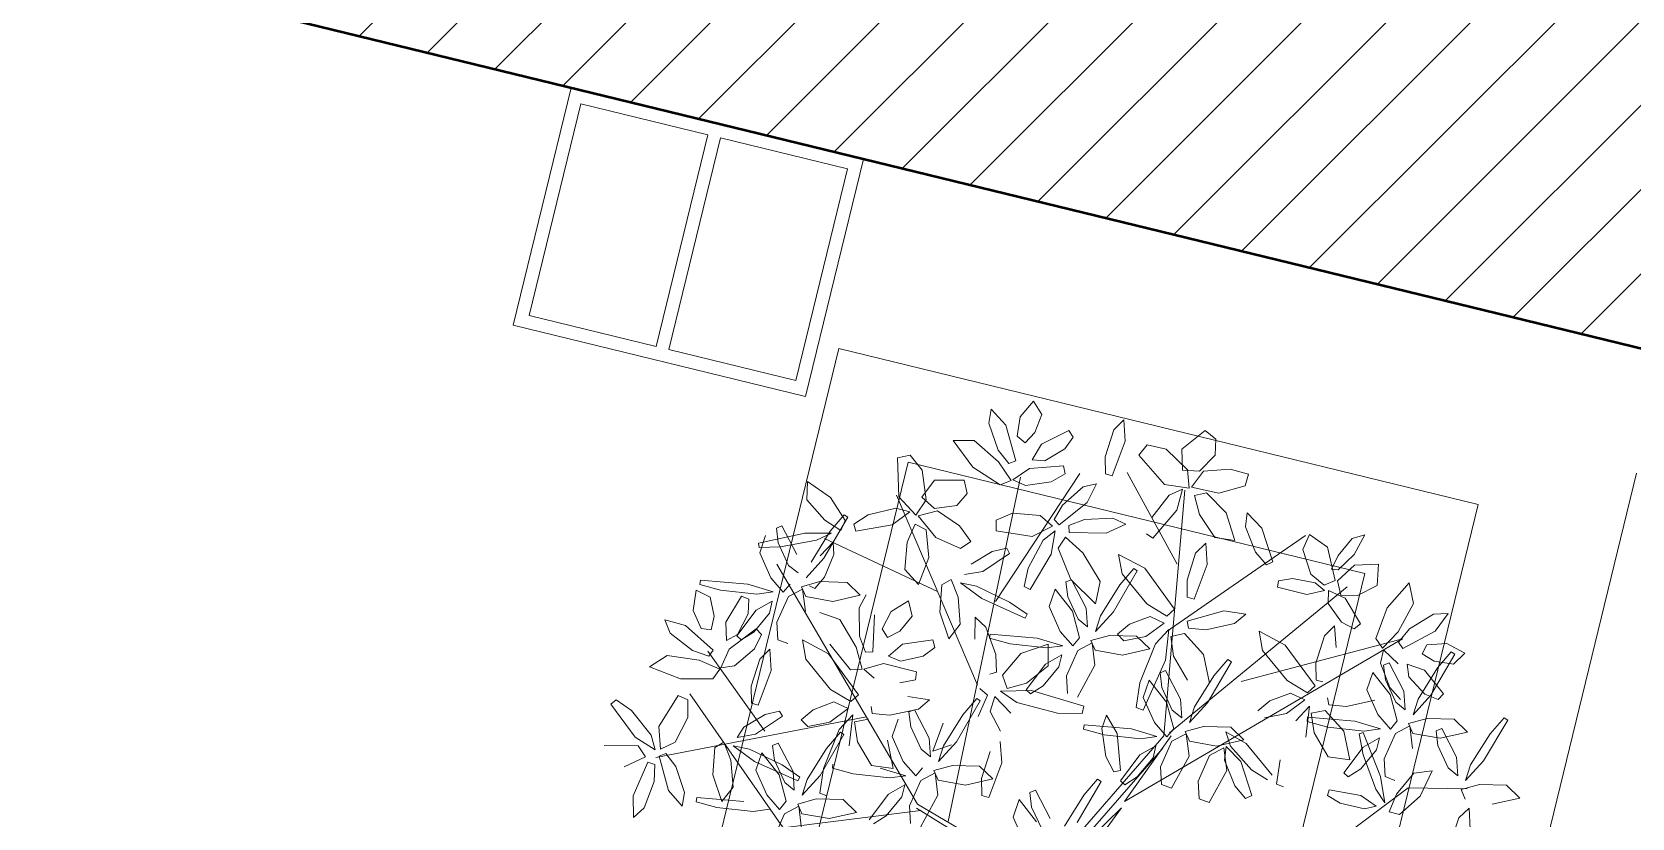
# Model space of a CAD drawing. Header units: millimetres. Extents: x 4980 to 19099, y 3891 to 5773.
# Drawn here: x 10908.8 to 10993.9, y 5067.3 to 5109.1 of the extents above; entities that cross this region are included whole.
import ezdxf

# ---------------------------------------------------------------- set-up
doc = ezdxf.new("R2010")
doc.units = ezdxf.units.MM
for name, color, linetype, lineweight in [('a duvar', 84, 'Continuous', 50), ('no3_ahşap gorunus on kalın', 34, 'Continuous', 20), ('no3_duvar tarama', 253, 'Continuous', 9), ('no3_ölçü tefriş', 252, 'Continuous', 0), ('Poltroncine_Stift_Nr__1', 1, 'Continuous', 20)]:
    doc.layers.add(name, color=color, linetype=linetype, lineweight=lineweight)

# ---------------------------------------------------------------- blocks, each defined once
blk = doc.blocks.new('edc')
at = {"layer": 'Poltroncine_Stift_Nr__1', "linetype": 'Continuous'}
blk.add_line((-455267.72, -965869.832), (-455267.72, -966030.174), dxfattribs=at)
blk = doc.blocks.new('4535353')
at = {"color": 5}
for p, q in [((9628.579, 2179.397), (9628.579, 2167.797)), ((9629.279, 2179.397), (9629.279, 2167.797))]:
    blk.add_line(p, q, dxfattribs=at)
blk.add_lwpolyline([(9620.929, 2180.097), (9636.929, 2180.097), (9636.929, 2167.097), (9620.929, 2167.097), (9620.929, 2180.097)], close=True, dxfattribs=at)
for points in [[(9628.579, 2167.797), (9621.629, 2167.797), (9621.629, 2179.397), (9628.579, 2179.397)], [(9629.279, 2179.397), (9636.229, 2179.397), (9636.229, 2167.797), (9629.279, 2167.797)]]:
    blk.add_lwpolyline(points, dxfattribs=at)
blk = doc.blocks.new('asdsdzfsd')
at = {"layer": 'no3_duvar tarama'}
h = blk.add_hatch(dxfattribs=at)
h.set_pattern_fill('ANSI31', color=256, style=0)
h.set_pattern_definition([(45, (-467.3525, 13840.0737), (-2.245064, 2.245064), [])])
h.paths.add_polyline_path([(6305.348, 3051.893), (6309.131, 3067.439), (6332.45, 3061.764), (6331.977, 3059.821), (6470.923, 3026.009), (6471.395, 3027.952), (6494.81, 3022.255), (6490.325, 3003.788), (6486.68, 3004.675), (6485.246, 2999.879), (6481.459, 2998.351), (6465.478, 2963.546), (6454.88, 2966.131), (6382.607, 2983.758), (6309.66, 3001.549), (6309.974, 3045.613), (6306.571, 3046.385), (6307.707, 3051.353)])
at = {"layer": 'a duvar'}
blk.add_lwpolyline([(6305.348, 3051.893), (6309.131, 3067.439), (6332.45, 3061.764), (6331.977, 3059.821), (6470.923, 3026.009), (6471.395, 3027.952), (6494.81, 3022.255), (6490.325, 3003.788), (6486.68, 3004.675), (6485.246, 2999.879), (6481.459, 2998.351), (6465.478, 2963.546), (6454.88, 2966.131), (6382.607, 2983.758), (6309.66, 3001.549), (6309.974, 3045.613), (6306.571, 3046.385), (6307.707, 3051.353), (6305.348, 3051.893)], dxfattribs=at)
at = {"rotation": 346.2933860454656}
blk.add_blockref('4535353', (-3529.49, 3157.277), dxfattribs=at)
blk = doc.blocks.new('p34')
at = {"color": 68}
for p, q in [((1694.211, -14121.641), (1693.807, -14119.884)), ((1694.626, -14121.385), (1696.025, -14119.712)), ((1696.316, -14119.918), (1695.95, -14120.849)), ((1696.025, -14119.712), (1696.316, -14119.918)), ((1695.95, -14120.849), (1694.933, -14122.183)), ((1692.951, -14121.176), (1693.734, -14122.154)), ((1693.734, -14122.154), (1694.211, -14121.641)), ((1694.222, -14122.572), (1694.626, -14121.385)), ((1698.209, -14122.976), (1698.443, -14121.227)), ((1698.443, -14121.227), (1699.246, -14122.005)), ((1700.445, -14121.879), (1701.061, -14121.423)), ((1701.061, -14121.423), (1701.022, -14122.574)), ((1690.45, -14122.307), (1691.557, -14122.016)), ((1691.074, -14122.734), (1690.45, -14122.307)), ((1691.557, -14122.016), (1693.491, -14122.355)), ((1693.491, -14122.355), (1693.461, -14122.731)), ((1694.933, -14122.183), (1694.222, -14122.572)), ((1694.323, -14122.844), (1695.467, -14122.467)), ((1695.467, -14122.467), (1697.314, -14123.072)), ((1699.246, -14122.005), (1699.411, -14123.716)), ((1699.815, -14123.25), (1700.445, -14121.879)), ((1692.571, -14122.915), (1691.074, -14122.734)), ((1692.288, -14123.78), (1693.95, -14122.86)), ((1693.461, -14122.731), (1692.571, -14122.915)), ((1694.164, -14123.17), (1693.613, -14123.859)), ((1693.95, -14122.86), (1694.164, -14123.17)), ((1694.861, -14123.512), (1694.323, -14122.844)), ((1697.314, -14123.072), (1697.217, -14123.63)), ((1698.616, -14124.664), (1698.209, -14122.976)), ((1699.734, -14124.16), (1699.815, -14123.25)), ((1701.022, -14122.574), (1700.103, -14124.31)), ((1701.061, -14123.421), (1701.893, -14122.78)), ((1701.124, -14123.956), (1701.061, -14123.421)), ((1701.893, -14122.78), (1702.978, -14122.672)), ((1702.978, -14122.672), (1702.802, -14123.489)), ((1703.326, -14122.803), (1703.296, -14123.94)), ((1703.555, -14122.777), (1703.326, -14122.803)), ((1703.945, -14125.271), (1703.555, -14122.777)), ((1691.641, -14124.685), (1692.288, -14123.78)), ((1693.613, -14123.859), (1692.377, -14124.635)), ((1696.306, -14123.858), (1694.861, -14123.512)), ((1697.217, -14123.63), (1696.306, -14123.858)), ((1699.411, -14123.716), (1699.2, -14124.897)), ((1700.103, -14124.31), (1699.734, -14124.16)), ((1701.874, -14123.928), (1701.124, -14123.956)), ((1702.802, -14123.489), (1701.874, -14123.928)), ((1703.296, -14123.94), (1703.547, -14125.868)), ((1692.377, -14124.635), (1691.641, -14124.685)), ((1699.286, -14124.939), (1700.349, -14125.122)), ((1700.349, -14125.122), (1701.751, -14126.266)), ((1700.764, -14124.872), (1701.712, -14124.614)), ((1701.221, -14125.379), (1700.764, -14124.872)), ((1701.712, -14124.614), (1703.257, -14125.099)), ((1703.257, -14125.099), (1703.184, -14125.512)), ((1692.049, -14125.343), (1692.018, -14126.48)), ((1692.278, -14125.317), (1692.049, -14125.343)), ((1692.667, -14127.812), (1692.278, -14125.317)), ((1693.644, -14125.86), (1692.385, -14126.661)), ((1695.087, -14125.618), (1693.644, -14125.86)), ((1695.477, -14126.027), (1695.087, -14125.618)), ((1701.13, -14125.352), (1700.98, -14125.63)), ((1700.98, -14125.63), (1701.55, -14126.177)), ((1702.703, -14126.023), (1701.13, -14125.352)), ((1702.428, -14125.664), (1701.221, -14125.379)), ((1703.184, -14125.512), (1702.428, -14125.664)), ((1703.547, -14125.868), (1703.869, -14126.683)), ((1703.869, -14126.683), (1703.945, -14125.271)), ((1705.716, -14125.489), (1704.572, -14126.373)), ((1706.689, -14125.575), (1705.716, -14125.489)), ((1706.194, -14125.302), (1705.982, -14125.394)), ((1705.982, -14125.394), (1706.287, -14126.49)), ((1707.299, -14127.572), (1706.194, -14125.302)), ((1692.018, -14126.48), (1692.27, -14128.408)), ((1692.385, -14126.661), (1693.274, -14127.065)), ((1693.274, -14127.065), (1694.647, -14126.612)), ((1701.524, -14126.619), (1700.696, -14126.424)), ((1701.751, -14126.266), (1701.524, -14126.619)), ((1701.55, -14126.177), (1702.731, -14126.754)), ((1703.383, -14126.748), (1702.703, -14126.023)), ((1702.731, -14126.754), (1703.383, -14126.748)), ((1704.572, -14126.373), (1703.983, -14127.201)), ((1706.464, -14126.322), (1705.435, -14127.14)), ((1706.287, -14126.49), (1707.094, -14128.259)), ((1707.203, -14126.043), (1706.464, -14126.322)), ((1707.389, -14126.297), (1707.203, -14126.043)), ((1701.457, -14127.525), (1702.356, -14127.25)), ((1702.356, -14127.25), (1703.816, -14127.522)), ((1703.816, -14127.522), (1704.388, -14128.161)), ((1703.983, -14127.201), (1704.488, -14127.457)), ((1705.435, -14127.14), (1705.16, -14127.731)), ((1692.27, -14128.408), (1692.591, -14129.223)), ((1704.388, -14128.161), (1703.265, -14128.596)), ((1704.492, -14128.078), (1704.044, -14128.424)), ((1704.044, -14128.424), (1704.133, -14129.884)), ((1704.987, -14128.966), (1704.492, -14128.078)), ((1704.632, -14128.476), (1704.57, -14128.785)), ((1705.009, -14128.198), (1706.251, -14128.874)), ((1703.386, -14129.355), (1703.285, -14130.469))]:
    blk.add_line(p, q, dxfattribs=at)
at = {"color": 44}
for p, q in [((1694.436, -14137.067), (1688.808, -14122.302)), ((1698.592, -14133.078), (1693.838, -14122.703)), ((1691.802, -14130.168), (1697.552, -14123.652)), ((1696.572, -14127.998), (1699.979, -14124.041)), ((1694.72, -14136.809), (1705.34, -14126.519)), ((1705.965, -14135.169), (1707.275, -14128.65)), ((1701.623, -14138.41), (1710.428, -14131.837)), ((1692.198, -14143.891), (1694.497, -14136.818)), ((1692.508, -14144.125), (1694.72, -14136.809)), ((1694.199, -14138.612), (1712.916, -14138.004)), ((1706.176, -14138.29), (1713.856, -14141.038)), ((1710.391, -14147.209), (1714.509, -14143.47)), ((1692.412, -14144.474), (1697.09, -14147.395)), ((1700.697, -14148.791), (1692.412, -14144.474)), ((1692.508, -14144.125), (1701.348, -14148.674)), ((1697.09, -14147.395), (1692.365, -14145.451)), ((1701.348, -14148.674), (1714.309, -14146.676)), ((1701.444, -14149.067), (1697.468, -14147.471)), ((1709.373, -14159.799), (1697.468, -14147.471)), ((1706.751, -14147.489), (1713.483, -14153.476)), ((1701.586, -14148.938), (1711.355, -14156.272)), ((1705.13, -14151.986), (1709.373, -14159.799)), ((1697.633, -14158.576), (1701.75, -14161.968)), ((1701.75, -14161.968), (1702.441, -14165.013))]:
    blk.add_line(p, q, dxfattribs=at)
at = {"color": 66}
for p, q in [((1699.2, -14124.897), (1698.616, -14124.664)), ((1699.567, -14125.617), (1699.286, -14124.939)), ((1700.696, -14126.424), (1699.567, -14125.617)), ((1694.647, -14126.612), (1695.477, -14126.027)), ((1695.413, -14126.554), (1694.872, -14127.859)), ((1695.445, -14127.429), (1695.413, -14126.554)), ((1696.51, -14126.865), (1695.893, -14126.654)), ((1695.893, -14126.654), (1696.293, -14127.563)), ((1697.837, -14126.959), (1698.717, -14126.729)), ((1698.717, -14126.729), (1700.222, -14126.833)), ((1706.106, -14127.429), (1707.389, -14126.297)), ((1695.041, -14129.331), (1695.445, -14127.429)), ((1696.293, -14127.563), (1697.554, -14128.72)), ((1697.432, -14127.802), (1696.51, -14126.865)), ((1697.827, -14127.336), (1697.837, -14126.959)), ((1699.776, -14127.575), (1697.827, -14127.336)), ((1700.867, -14127.227), (1699.776, -14127.575)), ((1700.222, -14126.833), (1700.867, -14127.227)), ((1701.39, -14128.088), (1701.457, -14127.525)), ((1707.641, -14128.944), (1707.299, -14127.572)), ((1709.056, -14127.259), (1708.222, -14128.44)), ((1710.011, -14127.055), (1709.056, -14127.259)), ((1709.476, -14128.448), (1710.011, -14127.055)), ((1694.438, -14128.029), (1693.294, -14128.913)), ((1694.872, -14127.859), (1694.409, -14130.341)), ((1695.411, -14128.115), (1694.438, -14128.029)), ((1694.491, -14129.289), (1695.411, -14128.115)), ((1697.787, -14128.508), (1697.432, -14127.802)), ((1697.554, -14128.72), (1697.787, -14128.508)), ((1707.732, -14128.861), (1705.883, -14128.258)), ((1707.094, -14128.259), (1707.641, -14128.944)), ((1708.222, -14128.44), (1707.903, -14129.405)), ((1708.46, -14129.501), (1709.476, -14128.448)), ((1693.294, -14128.913), (1692.706, -14129.742)), ((1693.21, -14129.997), (1694.491, -14129.289)), ((1695.186, -14128.862), (1694.157, -14129.68)), ((1694.634, -14130.393), (1695.041, -14129.331)), ((1694.829, -14129.969), (1696.111, -14128.837)), ((1695.925, -14128.583), (1695.186, -14128.862)), ((1696.111, -14128.837), (1695.925, -14128.583)), ((1699.551, -14130.874), (1700.797, -14129.224)), ((1700.797, -14129.224), (1701.756, -14128.794)), ((1701.756, -14128.794), (1701.364, -14130.323)), ((1704.57, -14128.785), (1705.276, -14129.141)), ((1705.293, -14130.379), (1704.987, -14128.966)), ((1705.276, -14129.141), (1706.574, -14129.345)), ((1706.251, -14128.874), (1708.67, -14129.595)), ((1707.196, -14129.148), (1706.333, -14128.656)), ((1706.574, -14129.345), (1707.196, -14129.148)), ((1708.746, -14129.378), (1707.732, -14128.861)), ((1708.67, -14129.595), (1708.746, -14129.378)), ((1691.078, -14129.79), (1692.539, -14130.062)), ((1692.539, -14130.062), (1693.111, -14130.701)), ((1692.706, -14129.742), (1693.21, -14129.997)), ((1694.157, -14129.68), (1693.882, -14130.271)), ((1693.882, -14130.271), (1694.829, -14129.969)), ((1697.617, -14129.738), (1697.348, -14130.162)), ((1697.348, -14130.162), (1697.846, -14131.243)), ((1698.284, -14130.237), (1697.617, -14129.738)), ((1707.903, -14129.405), (1708.46, -14129.501)), ((1708.045, -14130.193), (1708.391, -14129.995)), ((1708.844, -14131.988), (1708.045, -14130.193)), ((1708.391, -14129.995), (1709.057, -14130.621)), ((1693.111, -14130.701), (1691.987, -14131.136)), ((1693.214, -14130.618), (1692.766, -14130.964)), ((1692.766, -14130.964), (1692.855, -14132.424)), ((1693.709, -14131.506), (1693.214, -14130.618)), ((1694.606, -14130.798), (1693.732, -14130.738)), ((1693.732, -14130.738), (1694.973, -14131.414)), ((1694.409, -14130.341), (1694.634, -14130.393)), ((1698.948, -14131.205), (1698.284, -14130.237)), ((1699.174, -14132.068), (1699.551, -14130.874)), ((1709.057, -14130.621), (1709.746, -14131.962)), ((1697.846, -14131.243), (1698.783, -14132.024)), ((1698.783, -14132.024), (1698.948, -14131.205)), ((1699.623, -14132.377), (1699.174, -14132.068))]:
    blk.add_line(p, q, dxfattribs=at)
at = {"color": 64}
for p, q in [((1704.133, -14129.884), (1704.797, -14131.22)), ((1696.454, -14131.401), (1694.606, -14130.798)), ((1701.364, -14130.323), (1699.623, -14132.377)), ((1700.821, -14131.648), (1701.878, -14130.272)), ((1703.285, -14130.469), (1702.057, -14131.672)), ((1704.797, -14131.22), (1705.293, -14130.379)), ((1694.015, -14132.919), (1693.709, -14131.506)), ((1694.01, -14132.023), (1694.056, -14131.628)), ((1694.056, -14131.628), (1695.374, -14131.51)), ((1694.973, -14131.414), (1697.392, -14132.135)), ((1695.374, -14131.51), (1697.589, -14131.832)), ((1697.468, -14131.918), (1696.454, -14131.401)), ((1697.392, -14132.135), (1697.468, -14131.918)), ((1697.589, -14131.832), (1698.51, -14132.338)), ((1701.005, -14132.25), (1700.821, -14131.648)), ((1702.057, -14131.672), (1701.005, -14132.25)), ((1701.915, -14132.202), (1702.674, -14131.693)), ((1702.674, -14131.693), (1704.136, -14131.323)), ((1704.136, -14131.323), (1704.878, -14131.515)), ((1710.362, -14131.973), (1712.36, -14131.405)), ((1712.36, -14131.405), (1712.656, -14132.03)), ((1692.855, -14132.424), (1693.519, -14133.76)), ((1695.498, -14131.964), (1695.467, -14133.101)), ((1695.726, -14131.939), (1695.498, -14131.964)), ((1698.51, -14132.338), (1696.87, -14132.551)), ((1697.182, -14132.921), (1698.174, -14132.525)), ((1698.174, -14132.525), (1698.489, -14133.202)), ((1700.676, -14132.987), (1701.027, -14132.343)), ((1701.027, -14132.343), (1701.553, -14133.285)), ((1702.029, -14132.583), (1701.915, -14132.202)), ((1703.958, -14132.208), (1702.029, -14132.583)), ((1702.946, -14133.155), (1703.323, -14132.77)), ((1703.323, -14132.77), (1704.345, -14133.016)), ((1709.726, -14132.729), (1708.844, -14131.988)), ((1709.636, -14133.084), (1710.362, -14131.973)), ((1709.746, -14131.962), (1709.726, -14132.729)), ((1712.656, -14132.03), (1712.029, -14132.843)), ((1693.519, -14133.76), (1694.015, -14132.919)), ((1695.467, -14133.101), (1695.718, -14135.029)), ((1696.131, -14133.945), (1697.182, -14132.921)), ((1699.172, -14133.181), (1698.827, -14133.333)), ((1698.827, -14133.333), (1698.959, -14134.26)), ((1701.553, -14133.285), (1701.542, -14135.094)), ((1701.9, -14134.124), (1702.007, -14133.45)), ((1702.007, -14133.45), (1702.804, -14134.026)), ((1703.439, -14133.722), (1702.946, -14133.155)), ((1704.345, -14133.016), (1705.111, -14133.791)), ((1706.084, -14134.092), (1706.68, -14133.201)), ((1706.68, -14133.201), (1708.13, -14132.973)), ((1708.13, -14132.973), (1709.159, -14133.168)), ((1708.726, -14134.39), (1709.632, -14133.207)), ((1709.159, -14133.168), (1709.009, -14133.807)), ((1709.632, -14133.207), (1710.124, -14134.144)), ((1710.553, -14133.415), (1709.636, -14133.084)), ((1710.218, -14133.955), (1710.642, -14133.163)), ((1712.029, -14132.843), (1710.553, -14133.415)), ((1710.642, -14133.163), (1711.681, -14133.597)), ((1711.681, -14133.597), (1712.048, -14135.141)), ((1696.04, -14135.844), (1696.116, -14134.433)), ((1696.248, -14135.107), (1696.131, -14133.945)), ((1697.652, -14134.445), (1696.248, -14135.107)), ((1698.959, -14134.26), (1699.644, -14135.657)), ((1701.126, -14135.14), (1700.758, -14134.372)), ((1702.436, -14135.243), (1701.9, -14134.124)), ((1702.804, -14134.026), (1703.397, -14135.533)), ((1704.364, -14134.167), (1703.439, -14133.722)), ((1705.111, -14133.791), (1704.364, -14134.167)), ((1707.601, -14134.295), (1706.084, -14134.092)), ((1709.009, -14133.807), (1707.601, -14134.295)), ((1708.476, -14135.818), (1708.726, -14134.39)), ((1710.124, -14134.144), (1709.626, -14135.48)), ((1710.641, -14135.074), (1710.218, -14133.955)), ((1712.824, -14135.418), (1713.963, -14134.069)), ((1713.963, -14134.069), (1714.22, -14135.158)), ((1693.151, -14134.791), (1693.721, -14135.339)), ((1694.874, -14135.185), (1693.301, -14134.514)), ((1695.554, -14135.909), (1694.874, -14135.185)), ((1695.718, -14135.029), (1696.04, -14135.844)), ((1697.887, -14134.65), (1696.743, -14135.534)), ((1698.86, -14134.736), (1697.887, -14134.65)), ((1699.374, -14135.205), (1698.635, -14135.483)), ((1699.56, -14135.459), (1699.374, -14135.205)), ((1700.262, -14136.123), (1700.157, -14134.95)), ((1701.542, -14135.094), (1701.126, -14135.14)), ((1703.03, -14135.736), (1702.436, -14135.243)), ((1706.366, -14135.309), (1704.923, -14135.551)), ((1706.757, -14135.718), (1706.366, -14135.309)), ((1711.392, -14135.47), (1710.641, -14135.074)), ((1712.048, -14135.141), (1711.392, -14135.47)), ((1714.22, -14135.158), (1713.439, -14136.689)), ((1693.721, -14135.339), (1694.902, -14135.915)), ((1694.902, -14135.915), (1695.554, -14135.909)), ((1696.743, -14135.534), (1696.154, -14136.363)), ((1698.635, -14135.483), (1697.606, -14136.301)), ((1698.277, -14136.591), (1699.56, -14135.459)), ((1699.644, -14135.657), (1700.262, -14136.123)), ((1703.397, -14135.533), (1703.03, -14135.736)), ((1704.923, -14135.551), (1703.665, -14136.352)), ((1705.927, -14136.303), (1706.757, -14135.718)), ((1708.962, -14136.255), (1708.476, -14135.818)), ((1709.626, -14135.48), (1708.962, -14136.255)), ((1712.258, -14137.059), (1712.824, -14135.418)), ((1714.03, -14136.513), (1715.299, -14135.697)), ((1715.299, -14135.697), (1716.064, -14135.644)), ((1716.064, -14135.644), (1715.411, -14136.594)), ((1693.628, -14136.687), (1694.527, -14136.412)), ((1694.527, -14136.412), (1695.987, -14136.683)), ((1695.987, -14136.683), (1696.56, -14137.323)), ((1696.154, -14136.363), (1696.659, -14136.619)), ((1697.606, -14136.301), (1697.331, -14136.893)), ((1697.331, -14136.893), (1698.277, -14136.591)), ((1698.206, -14137.822), (1697.652, -14136.93)), ((1697.652, -14136.93), (1699.22, -14137.114)), ((1703.665, -14136.352), (1704.553, -14136.756)), ((1704.553, -14136.756), (1705.927, -14136.303)), ((1707.172, -14136.345), (1707.573, -14137.254)), ((1708.711, -14137.493), (1707.789, -14136.556)), ((1713.439, -14136.689), (1712.625, -14137.57)), ((1713.472, -14137.236), (1714.03, -14136.513)), ((1715.411, -14136.594), (1713.702, -14137.561)), ((1695.436, -14137.758), (1693.561, -14137.249)), ((1698.054, -14137.419), (1697.18, -14137.359)), ((1697.18, -14137.359), (1698.422, -14138.035)), ((1699.903, -14138.022), (1698.054, -14137.419)), ((1705.114, -14137.437), (1703.966, -14137.697)), ((1709.066, -14138.199), (1708.711, -14137.493)), ((1709.83, -14137.432), (1710.381, -14137.303)), ((1709.994, -14139.368), (1709.83, -14137.432)), ((1710.381, -14137.303), (1710.947, -14138.053)), ((1712.625, -14137.57), (1712.258, -14137.059)), ((1712.547, -14138.374), (1712.675, -14137.652)), ((1712.675, -14137.652), (1713.472, -14138.378)), ((1713.702, -14137.561), (1713.472, -14137.236)), ((1714.752, -14137.813), (1714.988, -14137.328)), ((1715.4, -14138.193), (1714.752, -14137.813)), ((1714.988, -14137.328), (1716.034, -14137.236)), ((1716.034, -14137.236), (1717.007, -14137.729)), ((1698.422, -14138.035), (1700.841, -14138.756)), ((1700.917, -14138.539), (1699.903, -14138.022)), ((1700.841, -14138.756), (1700.917, -14138.539)), ((1701.487, -14138.568), (1701.24, -14139.054)), ((1708.833, -14138.411), (1709.066, -14138.199)), ((1710.947, -14138.053), (1711.192, -14139.518)), ((1713.064, -14139.662), (1712.547, -14138.374)), ((1713.472, -14138.378), (1714.037, -14140.097)), ((1714.068, -14139.064), (1713.956, -14138.391)), ((1713.956, -14138.391), (1714.894, -14138.684)), ((1714.894, -14138.684), (1715.935, -14139.924)), ((1716.419, -14138.322), (1715.4, -14138.193)), ((1700.415, -14139.392), (1699.544, -14140.179)), ((1701.24, -14139.054), (1700.006, -14138.839)), ((1701.248, -14139.447), (1700.415, -14139.392)), ((1700.599, -14140.479), (1701.248, -14139.447)), ((1701.826, -14139.985), (1702.454, -14139.583)), ((1702.343, -14138.908), (1702.54, -14139.23)), ((1702.54, -14139.23), (1703.441, -14138.976)), ((1710.787, -14140.275), (1709.994, -14139.368)), ((1711.192, -14139.518), (1710.787, -14140.275)), ((1714.932, -14139.954), (1714.068, -14139.064)), ((1701.216, -14140.656), (1701.596, -14139.676)), ((1701.596, -14139.676), (1702.024, -14141.273)), ((1702.35, -14140.915), (1701.826, -14139.985)), ((1710.947, -14140.612), (1711.149, -14140.294)), ((1711.149, -14140.294), (1711.999, -14140.532)), ((1713.656, -14140.273), (1713.064, -14139.662)), ((1714.037, -14140.097), (1713.656, -14140.273)), ((1712.444, -14141.783), (1710.947, -14140.612)), ((1711.999, -14140.532), (1713.196, -14141.367))]:
    blk.add_line(p, q, dxfattribs=at)
at = {"color": 62}
for p, q in [((1706.693, -14136.245), (1706.151, -14137.55)), ((1706.725, -14137.12), (1706.693, -14136.245)), ((1696.56, -14137.323), (1695.436, -14137.758)), ((1696.663, -14137.239), (1696.215, -14137.585)), ((1696.215, -14137.585), (1696.304, -14139.046)), ((1697.158, -14138.127), (1696.663, -14137.239)), ((1704.734, -14138.111), (1705.114, -14137.437)), ((1706.151, -14137.55), (1705.689, -14140.032)), ((1706.32, -14139.022), (1706.725, -14137.12)), ((1707.573, -14137.254), (1708.833, -14138.411)), ((1717.007, -14137.729), (1716.419, -14138.322)), ((1697.464, -14139.541), (1697.158, -14138.127)), ((1703.441, -14138.976), (1704.734, -14138.111)), ((1704.196, -14138.439), (1704.165, -14139.576)), ((1704.425, -14138.414), (1704.196, -14138.439)), ((1704.814, -14140.908), (1704.425, -14138.414)), ((1696.304, -14139.046), (1696.968, -14140.382)), ((1696.968, -14140.382), (1697.464, -14139.541)), ((1702.454, -14139.583), (1703.798, -14140.247)), ((1704.165, -14139.576), (1704.416, -14141.504)), ((1705.913, -14140.084), (1706.32, -14139.022)), ((1707.24, -14139.93), (1707.316, -14139.582)), ((1707.316, -14139.582), (1708.316, -14139.555)), ((1708.316, -14139.555), (1709.94, -14139.971)), ((1695.964, -14140.404), (1695.975, -14140.027)), ((1697.913, -14140.644), (1695.964, -14140.404)), ((1695.975, -14140.027), (1696.855, -14139.797)), ((1696.855, -14139.797), (1698.359, -14139.901)), ((1699.004, -14140.296), (1697.913, -14140.644)), ((1703.798, -14140.247), (1704.641, -14141.55)), ((1705.689, -14140.032), (1705.913, -14140.084)), ((1709.326, -14140.566), (1707.24, -14139.93)), ((1709.94, -14139.971), (1710.576, -14140.474)), ((1715.651, -14140.233), (1714.932, -14139.954)), ((1715.935, -14139.924), (1715.651, -14140.233)), ((1701.191, -14142.894), (1701.216, -14140.656)), ((1701.999, -14140.989), (1701.849, -14141.266)), ((1701.849, -14141.266), (1702.419, -14141.813)), ((1702.024, -14141.273), (1701.881, -14144.178)), ((1703.572, -14141.66), (1701.999, -14140.989)), ((1703.505, -14141.82), (1702.35, -14140.915)), ((1704.738, -14142.319), (1704.814, -14140.908)), ((1706.585, -14141.125), (1705.441, -14142.009)), ((1707.558, -14141.211), (1706.585, -14141.125)), ((1706.638, -14142.385), (1707.558, -14141.211)), ((1709.724, -14140.847), (1708.264, -14141.905)), ((1710.576, -14140.474), (1709.326, -14140.566)), ((1710.381, -14141.086), (1709.724, -14140.847)), ((1709.787, -14142.189), (1710.381, -14141.086)), ((1710.662, -14141.231), (1711.019, -14141.112)), ((1711.104, -14143.144), (1710.662, -14141.231)), ((1711.019, -14141.112), (1711.537, -14141.86)), ((1695.257, -14141.915), (1694.112, -14142.799)), ((1696.229, -14142.001), (1695.257, -14141.915)), ((1695.309, -14143.175), (1696.229, -14142.001)), ((1702.419, -14141.813), (1703.6, -14142.39)), ((1704.641, -14141.55), (1703.505, -14141.82)), ((1704.252, -14142.384), (1703.572, -14141.66)), ((1704.416, -14141.504), (1704.738, -14142.319)), ((1705.441, -14142.009), (1704.853, -14142.838)), ((1707.333, -14141.958), (1706.304, -14142.776)), ((1706.976, -14143.065), (1708.258, -14141.934)), ((1708.264, -14141.905), (1707.316, -14143.481)), ((1708.072, -14141.68), (1707.333, -14141.958)), ((1708.258, -14141.934), (1708.072, -14141.68)), ((1711.537, -14141.86), (1711.955, -14143.309)), ((1713.529, -14142.025), (1712.444, -14141.783)), ((1713.196, -14141.367), (1713.529, -14142.025)), ((1714.154, -14142.358), (1715.034, -14142.128)), ((1715.034, -14142.128), (1716.539, -14142.232)), ((1696.004, -14142.748), (1694.975, -14143.566)), ((1695.647, -14143.855), (1696.929, -14142.724)), ((1696.743, -14142.47), (1696.004, -14142.748)), ((1696.929, -14142.724), (1696.743, -14142.47)), ((1701.483, -14144.185), (1701.191, -14142.894)), ((1702.327, -14143.162), (1703.225, -14142.886)), ((1703.225, -14142.886), (1704.686, -14143.158)), ((1703.6, -14142.39), (1704.252, -14142.384)), ((1704.853, -14142.838), (1705.357, -14143.093)), ((1705.357, -14143.093), (1706.638, -14142.385)), ((1706.304, -14142.776), (1706.029, -14143.368)), ((1708.521, -14143.442), (1709.787, -14142.189)), ((1714.144, -14142.735), (1714.154, -14142.358)), ((1716.093, -14142.974), (1714.144, -14142.735)), ((1717.184, -14142.627), (1716.093, -14142.974)), ((1716.539, -14142.232), (1717.184, -14142.627)), ((1704.134, -14144.232), (1702.259, -14143.724)), ((1705.258, -14143.797), (1704.134, -14144.232)), ((1704.686, -14143.158), (1705.258, -14143.797)), ((1705.361, -14143.714), (1704.913, -14144.06)), ((1705.856, -14144.602), (1705.361, -14143.714)), ((1707.316, -14143.481), (1708.521, -14143.442)), ((1711.805, -14144.05), (1711.104, -14143.144)), ((1711.955, -14143.309), (1711.805, -14144.05)), ((1697.273, -14145.287), (1695.424, -14144.684)), ((1700.684, -14144.451), (1700.653, -14145.588)), ((1700.912, -14144.426), (1700.684, -14144.451)), ((1701.302, -14146.92), (1700.912, -14144.426)), ((1701.881, -14144.178), (1701.483, -14144.185)), ((1704.913, -14144.06), (1705.002, -14145.52)), ((1708.601, -14144.497), (1706.753, -14143.894)), ((1709.615, -14145.014), (1708.601, -14144.497)), ((1709.204, -14144.484), (1710.162, -14144.053)), ((1710.162, -14144.053), (1709.771, -14145.583)), ((1714.353, -14145.55), (1715.553, -14143.855)), ((1715.553, -14143.855), (1716.176, -14144.156)), ((1716.176, -14144.156), (1716.196, -14145.183)), ((1695.791, -14145.3), (1698.21, -14146.021)), ((1698.286, -14145.804), (1697.273, -14145.287)), ((1699.554, -14145.948), (1700.951, -14145.379)), ((1701.704, -14145.45), (1700.877, -14146.242)), ((1700.951, -14145.379), (1701.704, -14145.45)), ((1709.539, -14145.231), (1709.615, -14145.014)), ((1711.431, -14145.614), (1711.577, -14145.243)), ((1712.488, -14145.313), (1713.866, -14145.927)), ((1716.196, -14145.183), (1715.404, -14146.554)), ((1698.21, -14146.021), (1698.286, -14145.804)), ((1698.865, -14146.541), (1699.554, -14145.948)), ((1700.877, -14146.242), (1699.022, -14146.884)), ((1700.653, -14145.588), (1700.904, -14147.516)), ((1713.178, -14146.512), (1711.431, -14145.614)), ((1713.866, -14145.927), (1714.33, -14146.537)), ((1714.482, -14146.871), (1714.353, -14145.55)), ((1715.316, -14146.301), (1716.398, -14145.989)), ((1715.481, -14147.184), (1715.316, -14146.301)), ((1716.398, -14145.989), (1717.651, -14146.962)), ((1698.487, -14147.001), (1698.337, -14147.278)), ((1700.06, -14147.672), (1698.487, -14147.001)), ((1699.022, -14146.884), (1698.865, -14146.541)), ((1701.226, -14148.331), (1701.302, -14146.92)), ((1714.33, -14146.537), (1713.178, -14146.512)), ((1713.239, -14147.728), (1714.163, -14147.235)), ((1714.163, -14147.235), (1714.447, -14147.826)), ((1715.404, -14146.554), (1714.482, -14146.871)), ((1714.592, -14148.459), (1714.557, -14146.969)), ((1714.557, -14146.969), (1715.527, -14147.391)), ((1716.513, -14147.792), (1715.481, -14147.184)), ((1717.651, -14146.962), (1717.346, -14147.63)), ((1698.337, -14147.278), (1698.907, -14147.825)), ((1698.907, -14147.825), (1700.088, -14148.402)), ((1700.74, -14148.396), (1700.06, -14147.672)), ((1711.2, -14148.02), (1711.845, -14148.414)), ((1712.252, -14148.813), (1713.239, -14147.728)), ((1714.447, -14147.826), (1713.655, -14149.089)), ((1715.527, -14147.391), (1715.976, -14148.744)), ((1717.346, -14147.63), (1716.513, -14147.792)), ((1698.814, -14149.174), (1699.713, -14148.898)), ((1712.346, -14149.882), (1712.252, -14148.813)), ((1715.292, -14149.728), (1714.592, -14148.459)), ((1715.976, -14148.744), (1715.944, -14149.764)), ((1698.747, -14149.736), (1698.814, -14149.174)), ((1713.655, -14149.089), (1712.346, -14149.882)), ((1715.944, -14149.764), (1715.292, -14149.728)), ((1713.193, -14150.27), (1713.925, -14150.182)), ((1713.925, -14150.182), (1713.326, -14151.119))]:
    blk.add_line(p, q, dxfattribs=at)
at = {"color": 60}
for p, q in [((1706.753, -14143.894), (1705.879, -14143.834)), ((1705.879, -14143.834), (1707.12, -14144.51)), ((1706.029, -14143.368), (1706.976, -14143.065)), ((1706.162, -14146.015), (1705.856, -14144.602)), ((1707.12, -14144.51), (1709.539, -14145.231)), ((1707.957, -14146.133), (1709.204, -14144.484)), ((1705.002, -14145.52), (1705.666, -14146.856)), ((1706.024, -14144.997), (1705.754, -14145.421)), ((1705.754, -14145.421), (1706.253, -14146.503)), ((1706.691, -14145.497), (1706.024, -14144.997)), ((1707.355, -14146.465), (1706.691, -14145.497)), ((1705.666, -14146.856), (1706.162, -14146.015)), ((1707.58, -14147.327), (1707.957, -14146.133)), ((1709.771, -14145.583), (1708.029, -14147.636)), ((1703.073, -14147.137), (1701.929, -14148.021)), ((1702.417, -14147.283), (1702.462, -14146.887)), ((1702.462, -14146.887), (1703.781, -14146.769)), ((1704.046, -14147.223), (1703.073, -14147.137)), ((1703.125, -14148.397), (1704.046, -14147.223)), ((1703.781, -14146.769), (1705.996, -14147.091)), ((1705.996, -14147.091), (1706.916, -14147.598)), ((1706.253, -14146.503), (1707.19, -14147.283)), ((1707.19, -14147.283), (1707.355, -14146.465)), ((1700.904, -14147.516), (1701.226, -14148.331)), ((1701.929, -14148.021), (1701.341, -14148.85)), ((1705.277, -14147.81), (1702.417, -14147.283)), ((1703.821, -14147.97), (1702.792, -14148.788)), ((1703.463, -14149.077), (1704.746, -14147.946)), ((1704.56, -14147.691), (1703.821, -14147.97)), ((1704.746, -14147.946), (1704.56, -14147.691)), ((1706.916, -14147.598), (1705.277, -14147.81)), ((1705.589, -14148.18), (1706.58, -14147.784)), ((1706.58, -14147.784), (1706.895, -14148.461)), ((1708.029, -14147.636), (1707.58, -14147.327)), ((1708.815, -14148.146), (1709.695, -14147.916)), ((1709.695, -14147.916), (1711.2, -14148.02)), ((1699.713, -14148.898), (1701.173, -14149.17)), ((1700.088, -14148.402), (1700.74, -14148.396)), ((1701.341, -14148.85), (1701.845, -14149.105)), ((1701.845, -14149.105), (1703.125, -14148.397)), ((1702.792, -14148.788), (1702.517, -14149.379)), ((1704.538, -14149.205), (1705.589, -14148.18)), ((1706.895, -14148.461), (1706.058, -14149.704)), ((1707.578, -14148.44), (1707.233, -14148.592)), ((1707.233, -14148.592), (1707.365, -14149.519)), ((1708.563, -14150.21), (1707.578, -14148.44)), ((1708.805, -14148.523), (1708.815, -14148.146)), ((1710.754, -14148.762), (1708.805, -14148.523)), ((1711.845, -14148.414), (1710.754, -14148.762)), ((1700.622, -14150.244), (1698.747, -14149.736)), ((1701.173, -14149.17), (1701.746, -14149.809)), ((1701.849, -14149.726), (1701.401, -14150.072)), ((1702.344, -14150.614), (1701.849, -14149.726)), ((1702.517, -14149.379), (1703.463, -14149.077)), ((1706.058, -14149.704), (1704.654, -14150.367)), ((1707.365, -14149.519), (1708.05, -14150.916)), ((1701.746, -14149.809), (1700.622, -14150.244)), ((1701.401, -14150.072), (1701.49, -14151.532)), ((1702.65, -14152.027), (1702.344, -14150.614)), ((1703.241, -14149.906), (1702.367, -14149.846)), ((1702.367, -14149.846), (1703.608, -14150.522)), ((1705.089, -14150.509), (1703.241, -14149.906)), ((1703.608, -14150.522), (1706.027, -14151.243)), ((1706.103, -14151.026), (1705.089, -14150.509)), ((1708.668, -14151.382), (1708.563, -14150.21)), ((1711.999, -14151.109), (1713.193, -14150.27)), ((1698.481, -14151.856), (1698.549, -14151.294)), ((1698.549, -14151.294), (1699.447, -14151.018)), ((1699.447, -14151.018), (1700.908, -14151.29)), ((1700.908, -14151.29), (1701.48, -14151.929)), ((1706.027, -14151.243), (1706.103, -14151.026)), ((1708.05, -14150.916), (1708.668, -14151.382)), ((1711.483, -14151.825), (1711.999, -14151.109)), ((1713.326, -14151.119), (1711.713, -14152.124)), ((1700.356, -14152.364), (1698.481, -14151.856)), ((1699.662, -14152.97), (1700.856, -14152.131)), ((1701.48, -14151.929), (1700.356, -14152.364)), ((1700.706, -14153.639), (1701.653, -14152.255)), ((1700.856, -14152.131), (1701.588, -14152.043)), ((1701.588, -14152.043), (1700.989, -14152.98)), ((1701.49, -14151.532), (1702.154, -14152.868)), ((1701.653, -14152.255), (1702.343, -14151.83)), ((1702.343, -14151.83), (1702.001, -14153.036)), ((1702.154, -14152.868), (1702.65, -14152.027)), ((1707.009, -14152.71), (1707.967, -14152.279)), ((1707.967, -14152.279), (1707.576, -14153.809)), ((1711.713, -14152.124), (1711.483, -14151.825)), ((1699.147, -14153.686), (1699.662, -14152.97)), ((1700.989, -14152.98), (1699.377, -14153.985)), ((1702.001, -14153.036), (1700.689, -14154.778)), ((1705.762, -14154.36), (1707.009, -14152.71)), ((1710.462, -14154.295), (1710.471, -14152.678)), ((1710.471, -14152.678), (1710.805, -14152.645)), ((1710.805, -14152.645), (1711.1, -14153.338)), ((1699.377, -14153.985), (1699.147, -14153.686)), ((1700.388, -14154.588), (1700.706, -14153.639)), ((1703.559, -14153.648), (1704.058, -14154.729)), ((1704.496, -14153.723), (1703.829, -14153.224)), ((1705.16, -14154.691), (1704.496, -14153.723)), ((1707.576, -14153.809), (1705.834, -14155.863)), ((1711.1, -14153.338), (1711.165, -14154.578)), ((1711.557, -14154.246), (1712.737, -14153.513)), ((1712.737, -14153.513), (1713.595, -14153.665)), ((1713.595, -14153.665), (1713.165, -14154.761)), ((1704.058, -14154.729), (1704.995, -14155.51)), ((1704.995, -14155.51), (1705.16, -14154.691)), ((1705.385, -14155.554), (1705.762, -14154.36)), ((1710.884, -14155.147), (1710.462, -14154.295)), ((1711.165, -14154.578), (1710.884, -14155.147)), ((1711.159, -14155.063), (1711.557, -14154.246)), ((1713.165, -14154.761), (1711.531, -14155.571)), ((1700.222, -14155.509), (1700.267, -14155.113)), ((1700.267, -14155.113), (1701.586, -14154.995)), ((1703.801, -14155.317), (1704.721, -14155.824)), ((1705.834, -14155.863), (1705.385, -14155.554)), ((1706.152, -14155.845), (1707.032, -14155.615)), ((1707.032, -14155.615), (1708.537, -14155.719)), ((1708.537, -14155.719), (1709.181, -14156.114)), ((1709.472, -14156.428), (1710.27, -14155.508)), ((1710.27, -14155.508), (1710.941, -14155.357)), ((1710.941, -14155.357), (1710.761, -14156.317)), ((1710.859, -14156.043), (1711.558, -14155.7)), ((1711.531, -14155.571), (1711.159, -14155.063)), ((1711.558, -14155.7), (1712.573, -14156.374)), ((1712.873, -14155.409), (1712.082, -14155.234)), ((1712.082, -14155.234), (1712.124, -14155.604)), ((1712.124, -14155.604), (1713.123, -14156.235)), ((1713.932, -14155.916), (1712.873, -14155.409)), ((1702.343, -14157.431), (1703.393, -14156.407)), ((1704.721, -14155.824), (1703.082, -14156.036)), ((1703.393, -14156.407), (1704.385, -14156.011)), ((1703.903, -14155.9), (1703.872, -14157.037)), ((1704.132, -14155.875), (1703.903, -14155.9)), ((1704.521, -14158.369), (1704.132, -14155.875)), ((1704.385, -14156.011), (1704.7, -14156.687)), ((1706.142, -14156.222), (1706.152, -14155.845)), ((1709.181, -14156.114), (1708.091, -14156.462)), ((1709.279, -14157.167), (1709.472, -14156.428)), ((1710.761, -14156.317), (1709.629, -14157.435)), ((1711.044, -14156.925), (1710.859, -14156.043)), ((1712.573, -14156.374), (1712.931, -14157.615)), ((1713.123, -14156.235), (1714.279, -14156.537)), ((1714.279, -14156.537), (1713.932, -14155.916)), ((1702.459, -14158.593), (1702.343, -14157.431)), ((1704.7, -14156.687), (1703.863, -14157.931)), ((1703.872, -14157.037), (1704.123, -14158.966)), ((1705.383, -14156.666), (1705.038, -14156.818)), ((1705.038, -14156.818), (1705.17, -14157.745)), ((1709.629, -14157.435), (1709.279, -14157.167)), ((1711.811, -14157.814), (1711.044, -14156.925)), ((1700.339, -14157.894), (1700.101, -14158.647)), ((1700.654, -14157.905), (1700.339, -14157.894)), ((1700.751, -14159.613), (1700.654, -14157.905)), ((1703.863, -14157.931), (1702.459, -14158.593)), ((1705.17, -14157.745), (1705.855, -14159.142)), ((1712.931, -14157.615), (1711.811, -14157.814)), ((1700.101, -14158.647), (1700.109, -14159.962)), ((1701.706, -14158.45), (1701.556, -14158.727)), ((1701.556, -14158.727), (1702.126, -14159.275)), ((1703.279, -14159.121), (1701.706, -14158.45)), ((1701.976, -14160.392), (1704.038, -14158.935)), ((1703.914, -14158.742), (1702.881, -14159.219)), ((1703.959, -14159.845), (1703.279, -14159.121)), ((1704.038, -14158.935), (1703.914, -14158.742)), ((1704.123, -14158.966), (1704.445, -14159.781)), ((1704.445, -14159.781), (1704.521, -14158.369)), ((1706.292, -14158.586), (1705.148, -14159.47)), ((1707.265, -14158.672), (1706.292, -14158.586)), ((1706.344, -14159.846), (1707.265, -14158.672)), ((1706.689, -14159.744), (1707.838, -14158.965)), ((1707.779, -14159.141), (1707.04, -14159.42)), ((1707.965, -14159.395), (1707.779, -14159.141)), ((1707.838, -14158.965), (1708.571, -14158.937)), ((1708.571, -14158.937), (1708.031, -14159.871)), ((1708.64, -14158.871), (1709.062, -14158.404)), ((1709.675, -14159.479), (1708.64, -14158.871)), ((1709.062, -14158.404), (1710.786, -14158.609)), ((1710.786, -14158.609), (1712.345, -14159.435)), ((1700.109, -14159.962), (1700.404, -14160.543)), ((1700.404, -14160.543), (1700.751, -14159.613)), ((1702.881, -14159.219), (1701.265, -14160.3)), ((1702.126, -14159.275), (1703.307, -14159.852)), ((1703.307, -14159.852), (1703.959, -14159.845)), ((1705.148, -14159.47), (1704.56, -14160.299)), ((1705.064, -14160.555), (1706.344, -14159.846)), ((1707.04, -14159.42), (1706.011, -14160.238)), ((1706.218, -14160.453), (1706.689, -14159.744)), ((1706.683, -14160.527), (1707.965, -14159.395)), ((1708.878, -14159.921), (1709.147, -14159.628)), ((1710.186, -14161.387), (1708.878, -14159.921)), ((1709.147, -14159.628), (1709.972, -14160.02)), ((1711.336, -14159.918), (1709.675, -14159.479)), ((1712.345, -14159.435), (1711.336, -14159.918)), ((1701.265, -14160.3), (1700.677, -14160.95)), ((1700.677, -14160.95), (1701.976, -14160.392)), ((1701.966, -14161.185), (1702.033, -14160.623)), ((1702.033, -14160.623), (1702.932, -14160.348)), ((1702.932, -14160.348), (1704.392, -14160.62)), ((1704.392, -14160.62), (1704.965, -14161.259)), ((1704.56, -14160.299), (1705.064, -14160.555)), ((1706.011, -14160.238), (1705.736, -14160.829)), ((1705.736, -14160.829), (1706.683, -14160.527)), ((1706.8, -14161.632), (1707.487, -14160.599)), ((1707.487, -14160.599), (1708.121, -14160.346)), ((1708.121, -14160.346), (1708.034, -14161.325)), ((1709.972, -14160.02), (1711.038, -14161.087)), ((1700.264, -14161.283), (1700.259, -14161.848)), ((1701.267, -14161.442), (1700.264, -14161.283)), ((1702.568, -14162.075), (1701.267, -14161.442)), ((1704.965, -14161.259), (1703.841, -14161.694)), ((1705.068, -14161.176), (1704.62, -14161.521)), ((1704.62, -14161.521), (1704.709, -14162.982)), ((1705.563, -14162.063), (1705.068, -14161.176)), ((1706.46, -14161.356), (1705.586, -14161.295)), ((1705.586, -14161.295), (1706.827, -14161.971)), ((1708.308, -14161.958), (1706.46, -14161.356)), ((1706.681, -14162.394), (1706.8, -14161.632)), ((1708.034, -14161.325), (1707.042, -14162.606)), ((1708.62, -14161.715), (1708.855, -14161.002)), ((1708.711, -14162.738), (1708.62, -14161.715)), ((1708.855, -14161.002), (1709.379, -14161.129)), ((1709.379, -14161.129), (1709.69, -14162.132)), ((1711.252, -14161.823), (1710.186, -14161.387)), ((1711.038, -14161.087), (1711.252, -14161.823)), ((1700.259, -14161.848), (1701.462, -14162.681)), ((1702.922, -14162.985), (1702.568, -14162.075)), ((1705.869, -14163.477), (1705.563, -14162.063)), ((1707.042, -14162.606), (1706.681, -14162.394)), ((1706.827, -14161.971), (1709.246, -14162.693)), ((1709.322, -14162.475), (1708.308, -14161.958)), ((1709.246, -14162.693), (1709.322, -14162.475)), ((1709.69, -14162.132), (1709.416, -14163.187)), ((1701.462, -14162.681), (1702.922, -14162.985)), ((1704.309, -14162.966), (1703.277, -14163.779)), ((1703.946, -14164.072), (1705.235, -14162.947)), ((1705.05, -14162.692), (1704.309, -14162.966)), ((1704.709, -14162.982), (1705.373, -14164.318)), ((1705.235, -14162.947), (1705.05, -14162.692)), ((1709.416, -14163.187), (1708.711, -14162.738)), ((1703.277, -14163.779), (1702.998, -14164.369)), ((1702.998, -14164.369), (1703.946, -14164.072)), ((1705.373, -14164.318), (1705.869, -14163.477)), ((1699.326, -14164.837), (1700.829, -14164.961)), ((1700.829, -14164.961), (1701.468, -14165.365)), ((1702.329, -14164.712), (1701.879, -14165.055)), ((1702.819, -14165.602), (1702.329, -14164.712)), ((1703.719, -14164.899), (1702.845, -14164.834)), ((1702.845, -14164.834), (1704.083, -14165.517)), ((1705.565, -14165.512), (1703.719, -14164.899)), ((1701.468, -14165.365), (1700.373, -14165.698)), ((1703.117, -14167.017), (1702.819, -14165.602)), ((1704.083, -14165.517), (1706.499, -14166.251)), ((1706.575, -14166.034), (1705.565, -14165.512)), ((1701.96, -14166.516), (1702.617, -14167.856)), ((1706.499, -14166.251), (1706.575, -14166.034)), ((1702.617, -14167.856), (1703.117, -14167.017))]:
    blk.add_line(p, q, dxfattribs=at)

msp = doc.modelspace()

# ---------------------------------------------------------------- linework, layer by layer
at = {"layer": 'no3_ahşap gorunus on kalın'}
msp.add_lwpolyline([(10951.751, 5092.29), (10913.758, 4936.515), (10947.762, 4928.221), (10985.755, 5083.996), (10951.751, 5092.29)], dxfattribs=at)
msp.add_lwpolyline([(10955.424, 5086.247), (10919.801, 4940.187), (10944.089, 4934.264), (10979.712, 5080.324)], close=True, dxfattribs=at)

# ---------------------------------------------------------------- block references
at = {"layer": 'no3_duvar tarama'}
msp.add_blockref('asdsdzfsd', (4603.481, 2110.546), dxfattribs=at)
at = {"layer": 'no3_ölçü tefriş'}
for name, p, rotation in [('p34', (-3179.857, 6771.314), 76.29338604496003), ('edc', (-660209.469, -825557.874), 166.2933860449543)]:
    msp.add_blockref(name, p, dxfattribs=dict(at, rotation=rotation))

doc.saveas('drawing.dxf')
